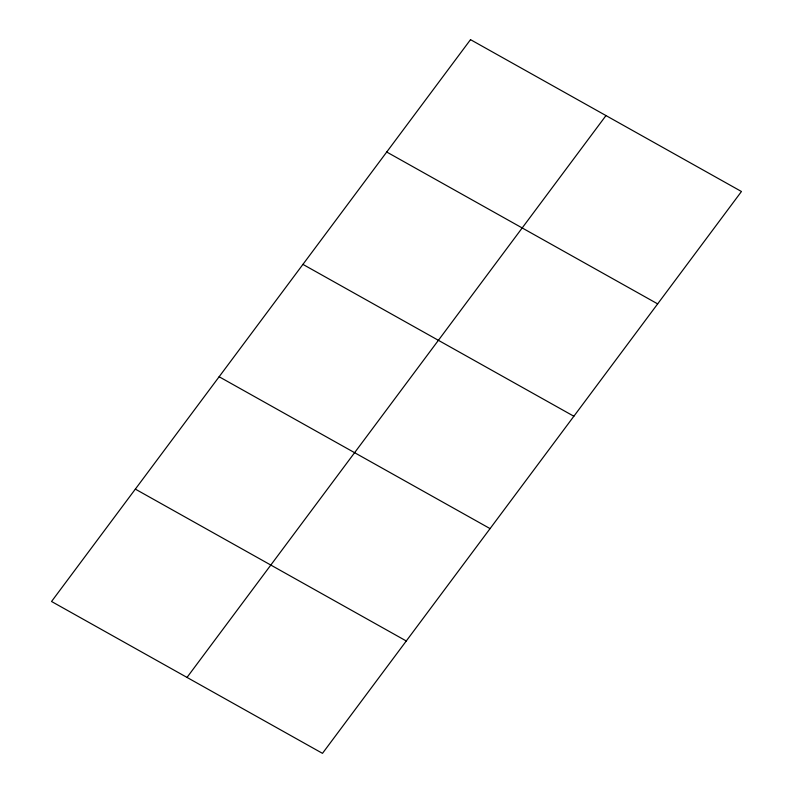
<?xml version="1.0" encoding="UTF-8"?>
<svg xmlns="http://www.w3.org/2000/svg" width="793" height="793" viewBox="0 0 793 793"><rect width="100%" height="100%" fill="white"/><g stroke="black" fill="none" stroke-linecap="round" stroke-linejoin="round"><path stroke-width="1.19" d="M187.019 677.42L605.981 115.58M386.716 152.018L657.655 303.878M302.926 264.386L573.864 416.246M219.136 376.754L490.074 528.614M135.345 489.122L406.284 640.982M470.517 39.65L51.545 601.49L322.483 753.35L741.455 191.509L470.517 39.65"/></g></svg>
